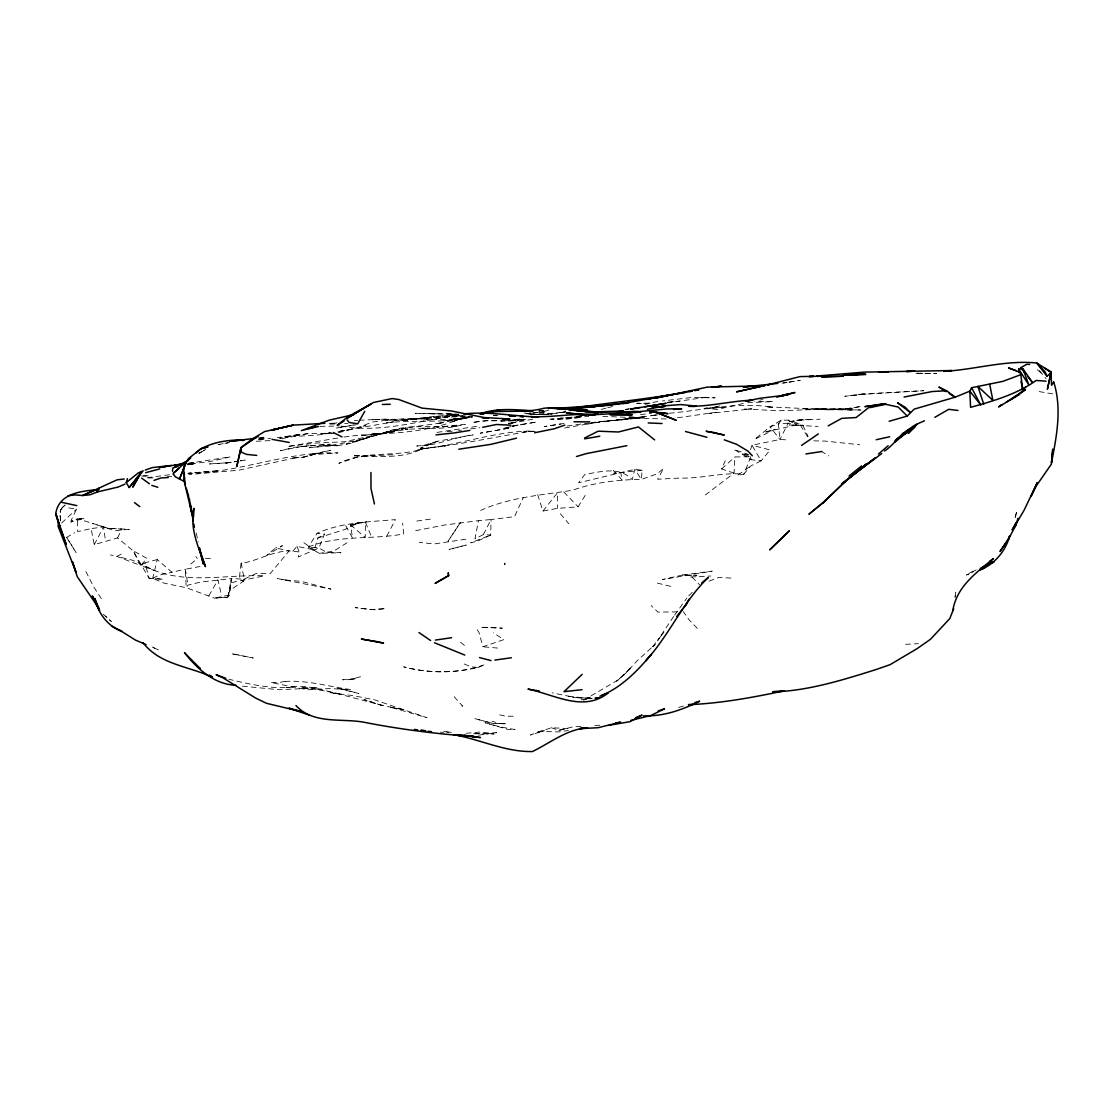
<?xml version="1.0" encoding="UTF-8"?>
<svg xmlns="http://www.w3.org/2000/svg" width="1114" height="1114" viewBox="0 0 1114 1114"><rect width="100%" height="100%" fill="white"/><g stroke="black" fill="none" stroke-linecap="round" stroke-linejoin="round"><path stroke-width="0.75" stroke-dasharray="5 3.75" d="M60.379 520.962L60.462 509.571L62.064 508.875L59.515 510.769M241.167 562.765L244.147 579.099L243.284 581.397L229.874 590.281L227.716 597.243L214.292 598.107L186.191 587.677L164.078 583.151L152.702 578.319L149.081 578.25L133.081 550.748L117.527 537.923L94.258 544.635L91.083 528.621L77.743 531.615L77.451 518.678L84.706 518.33L70.711 522.09L77.451 518.678L109.757 528.76L92.434 523.58M60.281 520.795L60.462 509.571L59.502 516.2M705.357 494.964L734.07 473.102L734.92 456.963L750.766 456.74L751.17 459.734L761.182 460.806L770.122 449.972L751.95 445.224L749.444 453.036M785.607 439.807L779.925 439.501L751.95 445.224L761.182 460.806L750.265 466.195L743.874 474.174C722.513 472.071 701.152 478.839 679.582 478.059L657.608 479.229L663.652 468.381L656.995 473.896L641.386 479.41L634.757 469.328L632.292 479.688C619.231 466.014 600.878 471.723 584.78 474.494L578.584 482.794L634.757 469.328L642.151 470.247L641.386 479.41C618.019 479.633 594.472 482.418 572.373 490.285C541.404 495.103 509.544 497.345 480.607 510.421M955.144 597.118L955.756 592.161L954.949 597.16M229.261 595.099L214.292 598.107L227.716 597.243L229.261 595.099L231.42 578.584L244.147 579.099L256.791 573.306L270.326 573.459L289.194 550.873L299.234 551.945L298.218 557L318.966 547.977L324.466 534.093L317.086 533.286L308.383 547.03L319.37 553.366L341.009 552.711L326.541 552.335L318.966 547.977L308.383 547.03C338.531 534.567 372.187 539.9 403.686 533.954L402.627 523.093M229.874 590.281L231.42 578.584L200.84 582.023L187.946 585.115L186.191 587.677L185.384 569.226L200.019 566.511M483.351 534.581L491.079 519.542L478.435 520.67L474.968 538.87L483.351 534.581L490.703 535.082L491.079 519.542L514.543 516.673L523.399 497.387M227.716 597.243L231.42 578.584M1015.355 517.328L1016.929 510.685L1014.186 520.656M157.269 559.562L144.987 562.793L149.081 578.25L163.159 579.294L152.702 578.319L157.269 559.562L171.946 572.206L185.384 569.226L187.946 585.115M292.829 551.235L297.006 546.333L314.273 549.954L317.769 538.02L324.466 534.093M244.147 579.099L243.284 581.397L239.329 578.528L241.014 563.545C257.529 560.815 272.081 551.333 289.194 550.873L275.478 547.977L266.733 555.399L282.496 545.693L275.478 547.977M750.766 456.74L743.874 474.174L737.315 475.525L750.265 466.195M734.07 473.102L721.566 468.924L725.256 460.736M68.762 507.9L76.518 509.168L70.976 520.656L84.706 518.33M117.527 537.923L121.927 529.108L107.404 528.314L103.546 526.922L91.083 528.621M807.594 436.758L799.685 423.974L788.434 420.145L781.151 420.159L770.15 426.829L779.925 439.501L788.113 423.223L799.685 423.974L803.333 426.328L808.151 436.618M386.767 536.196L395.456 519.597C368.887 521.979 341.678 522.201 317.086 533.286M94.258 544.635L103.546 526.922L105.524 541.195M208.805 595.893L218.01 579.837L221.589 595.948M537.672 494.588L542.95 511.048L557.654 508.346L578.082 506.842L586.855 492.75M673.65 616.46L657.678 640.508L663.86 632.195L651.537 648.181L655.185 644.365L636.86 661.048L625.177 673.761L616.696 681.197L631.694 667.077L618.702 679.651L583.304 700.4M674.597 615.137L686.865 598.079M781.151 420.159L778.408 423.835L770.15 426.829L754.484 439.348L775.052 429.252L764.065 432.441L796.273 424.935L803.598 425.311L789.13 424.935L818.163 426.425M542.95 511.048L557.362 492.931L557.654 508.346M688.717 595.851L693.437 591.172M61.59 523.065L76.518 509.168M65.044 505.06L60.379 509.39L65.044 505.032M721.566 468.924L734.92 456.963M190.745 564.018L197.415 558.587L195.827 556.638M66.659 537.421L76.031 552.419L66.659 537.421L74.638 532.729M976.212 569.867L966.409 575.061L972.564 572.819M347.011 542.783L333.546 551.193L319.37 553.366M201.606 451.797L198.793 453.301L205.7 449.402M199.726 453.022L205.533 449.541M121.203 554.048L116.956 556.401L110.439 554.925M969.013 573.418L973.26 571.19M144.987 562.793L140.503 565.522L116.956 556.401L132.761 560.314L154.985 570.716L140.503 565.522L133.081 550.748L146.811 558.267L141.826 564.408C179.688 586.535 223.357 574.142 264.366 575.813L231.266 582.65M152.702 578.319L158.829 575.242L171.946 572.206M478.129 667.523L485.063 664.543C459.26 673.692 430.088 674.04 403.658 666.84C427.776 673.246 453.899 673.204 478.129 667.523L470.749 666.743L463.09 663.498M584.85 699.759L591.826 696.932L584.864 698.492L572.68 697.211L592.147 698.534L577.915 700.191M551.305 727.734L558.894 730.311L568.056 728.542L551.305 727.734L530.417 734.989L544.37 730.77L537.143 731.327L558.922 731.912L568.377 730.478M709.103 581.118L718.697 577.512L731.313 578.055M317.769 538.02L344.95 529.456L359.265 522.424L352.247 524.708L366.353 521.867L350.52 524.819L352.553 538.146L344.894 524.137M477.252 629.8L479.034 632.529L482.891 646.774L503.793 639.631L493.279 632.738M548.868 409.952L539.427 412.96L546.208 410.69M678.691 707.446L685.152 705.51M386.572 431.786L358.694 440.392L379.721 434.418L408.1 428.974L405.148 429.433L429.586 428.152L422.443 428.194L436.911 428.556L451.184 427.233L465.29 424.364L436.604 427.135L458.174 425.84C434.223 428.556 409.743 423.32 386.572 431.786L400.65 428.834L393.688 430.324M743.303 403.463L717.458 409.437L702.892 408.17L707.877 407.989M338.461 432.775L365.893 425.353L358.012 427.846L371.784 422.109L393.186 419.379L467.852 416.344M302.479 457.394L317.769 453.287L302.479 457.394L291.422 458.021L302.479 457.394L330.524 450.265L309.33 454.818L337.96 452.952C286.785 450.919 238.633 473.311 187.375 473.339M349.671 679.637L356.828 678.579L342.541 679.791L349.671 679.637L363.665 675.892M470.052 417.026L458.049 419.574L443.776 420.925L469.648 416.539M601.156 409.409L606.03 408.17M607.645 407.752L612.519 406.526M259.256 438.443L265.494 436.897L258.323 438.011M558.894 730.311L572.93 726.871L580.881 726.412M719.936 405.914L710.189 408.239L702.892 408.17M717.277 406.554L710.189 408.239L724.518 407.404L709.548 407.933M510.853 426.634L503.027 428.472L511.201 426.565M512.412 426.258L536.851 421.969L510.031 426.286M512.83 426.189L516.102 425.423M666.339 418.948L628.658 418.042L637.264 418.279L622.935 419.156L644.282 417.137L601.351 421.524L562.069 428.5M415.675 530.668L444.208 525.07L478.435 520.67M565.815 411.247C552.335 415.062 538.187 415.313 524.374 413.35M301.685 446.463L280.45 450.71L294.486 447.285L330.273 444.221L301.685 446.463L308.731 445.67M337.82 431.954L353.862 428.625L337.612 431.745M644.031 416.26L629.911 419.031L655.575 414.965M307.951 433.611L279.628 438.275L307.951 433.611L331.888 433.207M423.877 448.538L445.28 445.851L438.108 446.867C469.105 442.564 499.532 436.507 530.306 431.021C493.864 431.647 459.762 444.806 423.877 448.538C396.055 457.91 365.392 449.805 338.851 463.313L359.78 456.406L395.707 454.582M587.231 424.211L601.351 421.524L637.124 418.293M223.218 443.651L216.743 444.862L219.931 444.319M224.833 443.344L228.064 442.731M645.103 403.881L651.384 402.711M652.957 402.419L657.664 401.541M469.3 417.193C442.147 423.849 414.074 419.393 386.586 422.902L393.604 421.83L337.528 431.675M393.966 431.522L374.791 434.655L393.966 431.522L379.832 434.042M337.584 445.725L351.718 443.135L372.619 435.95L346.538 444.026L365.601 438.317L337.291 444.472L309.135 447.744L336.01 445.294L327.224 445.753L337.584 445.725L323.116 445.377L330.287 445.558M226.337 443.149L229.554 442.578M353.848 424.907L336.609 428.027L356.341 424.726M299.109 434.488L284.126 437.148L300.891 434.404L277.219 437.621M282.302 438.651C297.925 434.585 314.134 436.911 329.744 432.998M337.041 422.819L329.187 424.197L334.98 423.974M238.939 461.14L223.886 463.34L238.661 461.057M240.513 460.862L245.219 460.04L240.304 460.806M532.743 419.184L511.215 423.334M295.238 457.826L238.8 470.192L188.739 474.606M431.062 447.619L416.901 450.042L423.961 448.037C401.778 459.887 376.574 455.849 352.567 455.779L374.137 455.765M533.369 431.104L523.134 432.148L535.876 431.369M187.904 463.424L230.57 456.796L209.571 461.725L188.127 464.037M469.635 417.082L465.429 417.792L468.576 417.304M188.767 463.271L195.061 462.24M519.639 418.92L508.165 420.8L522.605 419.616C505.951 422.972 488.949 418.655 472.378 422.596L486.581 420.619L500.381 420.535M789.241 382.172L800.256 380.361L788.768 382.116M564.13 423.459L544.37 426.565L560.774 423.974M509.014 423.209L515.309 422.206L508.36 423.835L527.256 419.087M589.403 422.888L566.789 426.063M590.977 422.638L634.228 418.21M147.257 477.697L174.104 474.146M337.737 438.039L287.412 446.519L316.014 443.066L344.713 441.743L408.086 427.539L443.678 422.666L436.507 423.724L464.886 418.251L450.892 421.969L457.924 419.755C430.032 430.965 399.494 433.499 369.737 434.07L380.153 434.209M782.195 383.119L787.125 382.367M323.185 433.764L321.319 433.875L331.15 432.608M759.664 400.051L762.909 399.578M625.608 409.409L628.909 408.935M416.817 521.06L431.021 519.013M511.674 426.049L522.703 424.462M437.05 432.399L479.591 425.924M666.868 402.934L707.877 397.057L700.65 397.656L715.104 397.837L693.326 397.322L662.412 400.943M580.965 416.455L560.063 418.21L581.592 416.594L567.374 418.46L549.829 419.143M859.131 394.537L923.687 390.708L873.432 393.353L844.76 396.292L866.163 393.548L851.959 395.484M458.55 430.477L461.419 430.088M625.205 409.479L629.507 408.88M656.188 415.021L651.258 415.703L657.566 414.881M669.347 413.238C703.825 410.189 738.457 401.416 773.144 407.348L765.791 406.735L831.281 409.785L860.76 409.938M188.517 464.705L195.089 463.884L188.419 464.747M344.031 437.064L358.248 435.184L368.177 435.059L358.248 435.184M783.226 383.063L786.094 382.701M478.56 735.198L496.677 732.692L472.433 733.764L494.17 733.987L479.521 732.079L465.248 733.402M187.417 464.232L195.312 463.229L188.684 463.647M187.208 464.246L195.312 463.229M594.361 422.819L630.009 418.502L608.578 421.022L622.851 419.727L615.652 420.465M470.47 428.904L479.953 427.734M340.912 426.021C378.022 433.137 414.756 421.9 451.281 416.344L422.986 419.867L451.769 419.282L469.203 417.597M451.769 419.282L468.91 417.611M372.842 434.07L379.888 433.262L372.8 434.975L386.976 432.789L408.086 427.539L386.976 432.789L365.531 435.114M640.522 414.561L651.593 413.294M642.151 470.247L613.647 473.325L620.679 472.322L622.211 480.176L613.16 470.345M465.903 539.19L433.861 543.994L419.24 542.267M581.592 416.594L574.392 417.374L588.721 416.455M447.466 431.675L452.214 431.16M905.612 644.338L918.451 643.669M677.437 417.806L716.149 412.277L709.145 413.419L751.908 408.866L744.639 409.019L778.616 410.76L824.068 409.2L802.317 408.866L861.038 410.049M354.419 420.619L357.594 420.298M269.992 440.615L256.067 441.255M667.523 402.307L679.484 401.151L666.269 402.446M167.267 476.75L171.598 476.374M644.978 404.048L649.309 403.686M259.242 439.278L270.813 438.303M453.774 419.059L472.406 417.541M511.34 420.257L524.04 419.212M258.908 439.362L265.271 438.888L258.727 439.32M533.23 412.974L544.356 412.18L532.729 412.709M320.108 426.37L339.297 425.98M522.605 419.616L501.049 421.008L515.378 420.201L510.379 420.312M788.113 423.223L778.408 423.835L779.925 439.501M594.876 725.52L601.574 725.089M810.365 419.393L796.037 420.243L820.029 419.198M455.96 414.617L410.885 419.518L443.859 416.413L462.589 415.828M386.293 419.017L371.951 419.769L422.415 418.822L408.044 419.31L429.572 417.639L401.054 420.591L386.572 420.075L408.309 420.368L401.054 420.591L436.674 416.065L462.24 415.202M564.617 412.319L558.239 412.653L565.327 412.166L536.739 414.533L527.047 413.823M690.569 577.01L710.788 576.022M538.967 411.024L543.757 410.801L538.758 410.913M322.545 433.806L335.314 433.276M359.251 420.229L379.206 419.407M421.914 418.279L429.168 418.015M148.176 478.059L152.966 477.878M141.575 476.026L149.318 475.831L140.364 476.054M539.538 410.913L543.911 410.829L538.898 410.801M344.63 423.529L347.958 423.473M493.46 415.633L496.663 415.578M747.578 402.697L773.088 401.611L754.721 401.667M329.229 423.306L337.236 423.195M513.262 716.205L505.979 716.288L498.501 714.603M677.117 611.878L657.942 612.115L651.175 605.584M648.585 403.212L637.166 403.171M838.647 409.228L816.896 408.866L852.976 408.365L823.984 409.743L831.281 409.785L816.771 409.117L845.693 409.701M465.513 415.884L451.086 415.884L463.076 415.898M205.436 558.615L211.841 558.629M590.698 698.534L567.764 696.18L570.674 696.612L552.154 692.852M429.726 413.781L457.339 414.464M813.805 440.852L825.209 441.088L859.785 444.764M499.685 723.654L506.995 723.808L492.513 723.348L474.787 718.614L492.513 723.348L499.685 723.654L492.123 721.231M602.799 416.344L644.672 418.056L626.11 416.358M437.022 413.851L415.243 413.28L458.606 414.116M497.624 648.069L482.891 646.774M636.456 403.365L647.721 403.797M494.56 415.076L497.791 415.216M838.522 409.409L853.032 410.063M493.753 415.578L496.969 415.731M454.679 414.255L446.157 413.74L458.815 414.575M917.212 373.232L936.609 373.58L914.873 373.371L922.197 373.622L917.393 373.232M440.336 732.163L443.581 732.455M747.466 454.456L741.562 453.871L733.917 449.443L748.942 454.596M285.602 580.018L301.295 581.369L331.025 589.139L277.483 578.57L286.577 580.171M529.986 413.921L551.722 414.143L534.107 414.394L527.284 413.503M1039.167 391.585L1053.76 394.05M242.434 686.168L278.973 689.719L318.701 687.923L300.46 687.742C335.801 690.053 369.361 704.243 404.243 709.702L389.51 706.944L427.024 717.667L374.415 699.773L352.205 695.498L330.19 692.727L341.079 694.147C322.963 690.791 304.832 683.188 286.173 687.658L293.247 687.046C271.482 689.441 250.023 684.177 228.983 679.317M451.435 732.427L443.275 731.174L450.627 733.04M524.151 412.974L528.913 413.712M670.698 586.382L655.7 582.692M484.924 722.735L500.353 726.941L515.086 729.559L507.775 729.405L485.314 722.847M749.235 456.267L741.562 453.871L751.17 459.734M153.718 647.847L158.272 649.796L152.186 646.969M461.92 705.789L462.728 706.248L452.702 695.108M820.976 451.142L828.802 455.904M788.434 420.145L796.273 424.935M303.885 542.741L314.273 549.954M460.528 642.318L466.975 647.359M1037.301 369.723L1042.579 374.248M350.52 524.819L365.239 537.463L365.392 522.146L371.742 537.366M103.212 614.232L111.33 621.501L105.426 616.028M691.989 576.996L699.508 584.725M697.336 628.338L689.093 619.844L683.342 611.67M563.809 491.915L578.082 506.842M560.412 513.791L568.822 523.747M1039.39 370.614L1046.046 378.635M101.29 598.664L93.673 586.841L84.943 569.644M297.006 546.333L299.234 551.945M196.217 532.979L198.208 541.78M460.291 522.731L448.009 541.223L460.291 522.731M490.703 535.082L476.681 541.474L470.665 542.81L490.703 535.082M430.77 443.776L420.438 448.176L437.76 441.186L473.185 434.892C454.039 437.106 436.256 446.087 416.747 446.004L423.807 445.322L437.76 441.186L430.77 443.776M466.181 545.066L449.053 549.439L466.181 545.066M682.673 575.019L662.482 579.517L712.236 571.134L682.673 575.019L696.863 575.743L682.673 575.019M508.569 428.222L480.273 433.179L508.569 428.222M285.17 681.434L278.027 682.701L270.716 682.45L307.687 689.817L329.271 688.577L351.091 689.594C329.062 686.767 307.715 679.972 285.17 681.434M802.693 419.602L787.417 422.025L802.693 419.602M860.064 406.638L844.008 409.117L860.064 406.638M217.314 470.874L188.712 473.158L217.314 470.874M579.767 417.527L565.55 419.282L551.124 419.254L579.767 417.527M468.785 416.97L464.552 417.402L472.433 416.622L465.541 417.332L468.827 416.97M384.121 608.731L374.165 609.79L355.143 607.617L369.792 609.595L384.121 608.731M129.238 529.345L114.951 530.64L107.404 528.314L129.238 529.345M231.085 462.519L209.529 463.953L231.085 462.519M487.835 627.391L480.524 627.252L502.344 628.157L487.835 627.391M238.438 655.004L231.002 653.639L253.198 657.984L238.438 655.004M343.947 689.58L336.484 687.965L358.833 693.493L343.947 689.58M382.06 705.482L363.944 699.481L382.06 705.482"/><path stroke-width="1.5" d="M60.212 525.599L60.156 528.802L55.714 513.707C58.958 492.639 82.157 491.163 99.021 489.436M173.255 474.244L175.441 476.876L184.019 481.318L184.339 473.213M193.558 516.715L193.906 508.332C189.533 528.927 198.696 547.865 205.477 566.692L199.309 548.756L203.305 564.046L199.545 547.796M172.545 471.306L172.67 468.2M184.019 481.318L184.395 478.045M58.527 522.828L58.039 526.142L76.031 572.262L72.368 561.609L77.284 576.704L99.494 609.247L92.309 595.934L99.508 610.569L94.885 598.497C97.976 613.09 107.626 626.179 121.899 631.401L112.027 626.305M1016.135 370.572L1008.546 367.94L1019.004 372.02L1020.675 373.469L1020.438 374.819L1002.879 381.35L971.575 387.728L969.848 391.153L970.586 407.32C993.382 401.026 1016.734 394.286 1036.159 380.459L1046.046 381.169M252.516 439.974L241.028 447.591L236.836 466.251L241.028 447.591L251.513 439.57L264.547 431.591L293.302 425.13L324.856 423.292M1044.403 367.996L1051.268 372.382L1047.397 389.259L1051.017 371.965L1036.688 363.025C1005.371 359.78 974.959 369.723 943.795 371.366L951.746 370.53L864.311 372.118L816.785 376.031M952.804 610.5C956.787 586.521 976.059 572.916 993.437 558.574L989.483 561.512M504.628 564.408L504.921 563.419M1017.945 518.316L1015.968 524.959L1008.309 539.496L1000.01 551.514L1008.24 539.134M127.456 478.658L126.244 482.585L129.168 487.556L143.163 470.818L138.275 472.921L126.244 482.585M1009.312 536.363L1008.309 539.496L1009.716 536.14M953.723 608.662L949.796 618.562L930.455 639.311L917.087 648.654L890.058 664.682L876.189 669.5C842.63 680.055 808.374 690.833 772.949 691.947M1009.145 537.756C1004.577 552.377 994.329 563.99 980.264 570.02M1015.94 522.717L1012.125 529.86L1015.968 524.959L1013.253 528.579L1024.058 510.323L1037.287 482.585L1031.035 496.343L1036.145 486.122L1051.379 464.134L1052.772 449.081L1051.477 462.714C1056.671 436.312 1062.129 408.17 1053.663 381.837M97.071 491.608L99.007 488.141L110.119 482.975L117.054 479.842L124.239 479.006M364.738 411.317L357.733 423.821L349.211 422.457L346.997 419.811M138.818 476.402L132.761 487.18L141.381 472.085L129.168 487.556M685.458 605.417L689.232 598.998M183.991 466.223L186.317 461.697L179.479 479.145L186.748 460.987L189.45 459.316M141.381 472.085L139.236 475.803M1053.649 382.046L1051.588 385.333L1051.017 371.965L1048.344 370.767M599.903 696.18C620.554 688.229 637.305 671.185 651.258 654.391L645.716 660.867C669.319 635.189 682.993 601.769 708.337 577.442L701.681 582.998M676.783 616.404L686.697 603.872M1025.897 386.725L1018.906 394.871L998.562 406.916L1002.113 404.521L1000.386 405.691M984.623 567.193L986.795 564.812M909.024 429.21C899.388 434.683 893.929 445.029 884.558 451.017M903.398 432.914L894.89 442.161L908.063 431.146L897.369 438.846M982.854 568.711L986.322 565.021M924.397 420.814L917.365 423.947L908.189 433.457L914.733 426.996L897.271 438.93M889.125 421.287L907.228 416.065L914.19 409.13L955.102 397.197L969.848 391.153L980.807 405.036L971.575 387.728M987.101 566.037L991.822 561.47M582.19 674.346L564.018 691.669L582.065 689.677M894.695 441.047C903.231 436.591 908.383 427.665 917.365 423.947M1047.076 376.309L1044.96 371.644L1036.688 363.025L1047.076 376.309L1051.268 372.382M858.142 471.111L841.919 483.699L874.991 458.077L861.721 468.2L866.427 464.078M866.469 463.939L841.864 484.506L822.313 503.472L848.353 478.755M866.344 464.162L851.012 476.736M179.34 468.047L173.143 473.45L190.369 457.798M184.297 463.73L188.015 460.486L174.23 467.448M878.431 454.025L888.164 445.753M195.883 452.925L200.826 448.845L188.127 458.871M849.021 476.026L861.609 465.917M895.656 440.1L908.063 431.146M188.113 459.998L190.773 457.854M856.903 472.141L881.773 453.537M818.344 433.917L801.565 445.419M863.308 466.989L868.419 463.062M901.393 436.507L914.733 426.996M1012.055 398.728L1025.451 389.719L1006.374 402.043M344.045 420.981L337.194 425.325L348.292 416.469L371.046 404.02L347.22 418.196L373.26 402.53L392.142 398.547L398.728 399.494L422.081 408.128L451.254 410.941L484.284 417.555L510.031 419.017L502.762 419.101M251.458 440.364L258.267 436.159M448.469 575.646L435.073 583.416L448.58 575.673L448.301 572.944L448.58 575.673M828.189 425.84L841.766 418.349L856.095 417.555L869.338 407.07L883.388 403.811L898.19 407.056L907.228 416.065M1025.994 374.346L1020.73 367.662L1026.816 364.292L1029.712 364.459M934.855 417.346L948.71 409.325L957.956 410.467M584.488 438.067L598.121 431.188L618.465 431.995L638.433 426.941L654.642 439.891M980.223 568.377L993.925 561.957L983.592 566.58M99.007 488.141L82.547 495.507L75.195 494.908L67.996 495.758M207.872 446.937L201.383 448.622C214.403 441.562 229.359 439.835 243.966 439.877L229.707 441.339L255.719 438.262M124.977 484.103L118.028 487.083L97.6 491.873M96.305 489.659L82.547 495.507L89.761 494.825L96.751 492.235M353.528 414.645L329.173 420.173L301.351 430.617L318.52 426.481M635.662 717.597L642.068 715.104L630.037 721.663L608.745 725.353M145.238 470.066L152.242 467.602L171.431 465.457M153.997 480.385L161.001 477.948L168.242 477.544M564.812 425.102L554.41 428.723L534.636 432.761M601.685 695.247L608.049 693.061C583.276 712.612 554.299 694.44 527.98 689.106L539.176 691.084L536.21 690.527M658.123 710.955L664.557 708.783L650.896 715.494L630.621 720.452M886.368 404.159L869.714 407.64M694.844 702.628L699.689 701.179C682.283 709.897 663.387 716.567 643.655 715.856M576.467 456.531L586.256 453.635L626.89 445.656M159.817 468.883L145.683 472.67M479.856 413.962C496.44 407.78 514.334 409.618 531.601 410.704M201.383 448.622L207.608 446.937M781.624 395.818L787.849 394.133L776.764 397.197M173.45 467.699L178.003 466.474M481.401 414.032L500.367 409.785L482.446 413.823M781.972 395.846L794.95 392.49L780.9 395.832L788.071 394.843L759.623 398.325L745.531 401.249L752.688 400.177C731.104 400.859 710.133 406.666 688.508 406.276L694.899 406.513M482.028 413.837L486.275 412.751L481.596 413.879M655.547 398.213L707.181 387.129L757.617 385.945L743.163 387.045L777.823 383.397M516.548 438.164L490.842 444.361L458.801 449.221M308.397 428.486L315.429 426.815M644.728 406.791L666.047 403.324L630.566 409.075L640.007 407.543M482.654 427.289L496.384 424.504L510.88 425.158M876.231 439.724L889.738 436.758M664.905 395.86L652.233 398.366M689.65 705.134L692.769 704.466L688.424 704.633M593.859 406.694L629.647 402.363L608.272 405.371L572.317 408.281C612.143 402.126 652.4 398.715 691.975 390.944M647.401 409.27L666.604 405.635L680.905 404.563L696.278 406.123M671.115 394.718L657.009 397.559L671.895 394.579L646.761 399.272M711.86 387.185L721.496 386.098L715.077 387.101M771.835 384.093L767.254 384.971L799.977 376.588L826.644 376.114L817.035 376.365M689.204 391.71L692.337 391.125M694.676 390.568L698.617 389.942M579.642 728.514L582.914 727.902M904.039 397.057L932.251 391.515L946.594 390.749L955.102 397.197L949.212 393.507M178.477 465.123L181.624 464.552M664.766 395.985L686.057 392.309M646.357 399.369L650.646 398.631M584.683 438.832L599.819 436.215M277.734 428.946L272.122 429.907L293.302 425.13L272.122 429.907L278.305 429.029M657.928 397.266L622.503 403.56L627.266 403.24M454.261 432.914L469.885 430.408M695.261 390.415L698.548 389.9M592.62 414.881L595.767 414.394L590.838 415.076M883.388 403.811L864.91 406.624L875.966 405.259M805.923 453.941L821.895 451.504M615.791 722.902L620.54 722.178L598.121 727.707L580.408 728.653L587.607 727.762C566.831 729.266 550.483 742.787 532.45 751.546C505.115 752.061 480.078 739.376 453.621 734.669M435.365 640.077L451.643 637.709M480.301 413.726C501.342 408.894 523.162 413.976 544.05 408.211C563.628 406.359 582.803 412.626 602.396 412.459L573.111 409.966L586.256 411.526M494.867 660.087L511.396 657.761M242.058 440.559L243.715 440.322M847.072 375.098L864.659 373.9L843.103 375.279L865.884 374.388L850.901 374.569M879.113 404.869L882.274 404.479M174.731 465.053L184.604 463.828M595.029 698.2L599.346 697.698L596.046 698.088M631.652 411.553L638.433 411.567L595.057 412.096L573.111 409.966L586.117 411.567M436.02 434.878L453.231 433.04M673.594 409.409L681.684 408.81L667.272 408.922L626.625 412.793L640.996 412.069L588.693 415.007M565.202 408.392L594.027 406.93L560.843 408.81M573.738 410.439L587.231 409.924L569.797 410.3L580.074 409.813M617.88 411.609L623.645 411.052L602.006 411.637M598.079 405.51L557.446 408.281M165.833 466.696L159.497 467.281L182.055 464.065M664.933 406.304L652.233 407.39L665.1 406.29M532.589 411.317L529.401 411.456L532.715 411.205M773.13 691.627L784.521 690.764C753.036 697.434 721.064 703.352 688.717 704.675M813.693 376.254L809.029 376.574L813.833 376.448M529.401 411.456L532.297 411.261M885.839 371.798L878.751 372.257L888.359 372.104M906.796 371.533L914.775 371.157L906.462 371.491M659.446 406.791L664.236 406.568M463.605 413.948C488.726 411.247 513.47 416.19 538.508 417.04L531.183 416.622C552.836 417.458 574.239 413.28 595.906 414.338M382.367 404.466L390.276 404.271M527.089 411.163L532.088 411.052M589.779 421.872L573.961 421.774M532.214 410.774L522.188 410.732L531.824 410.885M1019.004 372.02L1018.642 369.026L1023.098 369.068L1032.33 382.353L1028.111 377.019M594.973 412.667L598.329 412.723L589.181 411.971M568.627 409.576L578.486 409.91M589.403 414.965L573.877 414.116L585.477 414.951M648.223 422.944L662.106 423.529M482.362 417.931L488.224 418.237M514.821 416.065L509.056 415.689L515.517 416.135M520.363 416.455L523.594 416.678L520.656 416.469M569.003 409.729L597.383 412.807M256.735 455.417L246.542 454.387L241.585 452.298L240.485 449.429M586.73 414.979L566.441 412.876L581.076 414.631M417.639 729.893L414.394 729.531L417.277 729.879M420.883 730.255L425.757 730.784M421.621 730.394L424.921 730.826M428.222 731.257L431.522 731.689M235.917 685.263C214.208 684.456 197.262 668.846 184.478 652.707L200.102 668.428L197.164 666.256M271.983 439.348L289.25 442.439M459.943 734.78L480.44 737.579L464.246 735.449L474.146 736.549C436.855 734.07 399.648 729.266 362.969 722.053C340.369 718.279 313.118 724.253 295.948 705.524M76.838 505.603L62.036 502.414M302.256 711.846L266.538 703.324L255.955 698.241L222.619 677.632L216.13 674.764L225.724 678.287M479.507 657.58L491.023 660.588M706.944 437.287L685.556 431.522M302.2 711.79L288.958 708.17L308.759 714.909M456.629 734.753L462.63 736.465M151.81 485.398L157.812 487.278M724.281 439.821L736.605 444.305L748.009 451.142L752.326 455.779M464.803 655.074L434.544 642.778M342.054 436.897L333.253 432.511M146.101 644.616L135.462 640.09L119.755 630.232M946.594 390.749L938.893 387.073L946.259 391.668M209.641 675.279L212.412 677.284C188.976 666.075 160.179 664.905 143.038 642.736M1020.73 367.662L1023.098 369.068L1028.695 384.706L1018.642 369.026M141.701 478.185L149.429 483.782M418.948 632.529L430.617 640.55M209.683 675.321L212.412 677.284M134.516 502.623L139.807 506.619M60.992 530.18L66.283 544.579L55.7 513.61L56.758 516.478M983.773 404.285L977.897 386.447L992.894 400.399L989.719 384.386M55.714 513.707L60.462 528.523M183.615 468.395L185.258 484.91M186.247 488.183L188.712 496.384M374.443 503.974L371.004 488.586L370.934 472.503M1021.009 381.42L1022.68 389.246L1020.675 373.469M192.666 515.629L193.293 518.832M193.223 521.018L189.728 502.428L192.235 514.919L184.27 481.624M193.836 524.123L194.449 527.214M189.213 498.014L189.84 501.216M190.466 504.419L192.04 512.426M789.436 530.737L769.871 549.703L789.436 530.737M824.193 501.746L809.098 514.069L824.193 501.746M764.858 385.555L736.716 391.794L764.858 385.555M843.368 376.226L821.714 376.838L843.368 376.226M632.098 414.756L610.375 414.631L632.098 414.756M553.38 408.114L548.464 407.905L565.912 409.423L553.38 408.114M655.714 412.194L649.559 411.832L667.968 413.642L655.714 412.194L676.003 420.187L655.714 412.194M713.545 432.497L706.109 431.257L724.295 435.059L713.545 432.497M376.1 641.497L361.396 639.046L383.564 643.112L376.1 641.497M905.376 407.459L897.55 402.767L910.152 412.389L905.376 407.459"/></g></svg>
